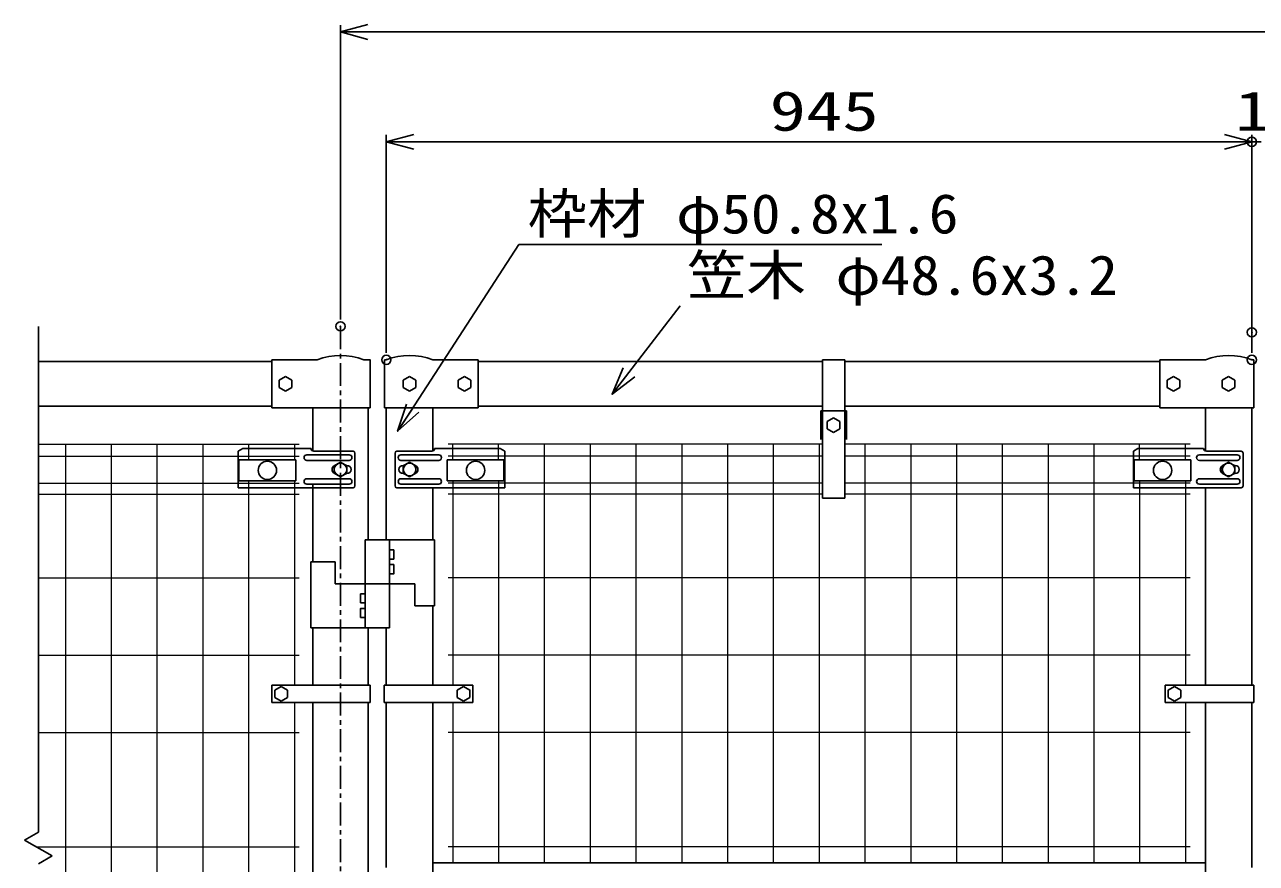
# Model space of a CAD drawing. Units: millimetres, scale not verified. Extents: x -4455 to 4455, y -3150 to 3150.
# Drawn here: x 46 to 1391, y 201 to 1117 of the extents above; entities that cross this region are included whole.
import ezdxf
from ezdxf.enums import TextEntityAlignment as Align

# ---------------------------------------------------------------- set-up
doc = ezdxf.new("R2010")
doc.units = ezdxf.units.MM
doc.header["$LTSCALE"] = 20
doc.header["$PDMODE"] = 32
doc.header["$PDSIZE"] = 10
doc.linetypes.add('USER1', pattern=[2, 1.25, -0.25, 0.25, -0.25])
for name, color, linetype, lineweight in [('0-0_1', 7, 'Continuous', 25), ('0-1_0', 7, 'Continuous', 25), ('0-4_EXTCNT-LMEC0', 1, 'Continuous', 25), ('0-9_2', 7, 'Continuous', 25), ('0-A_D-STR2', 7, 'Continuous', 13)]:
    doc.layers.add(name, color=color, linetype=linetype, lineweight=lineweight)
doc.layers.add('0-2_DEFPOINTS', color=7, linetype='Continuous')
doc.styles.add('ＭＳ ゴシック', font='')
doc.styles.get('ＭＳ ゴシック').set_extended_font_data('MS Gothic')

# ---------------------------------------------------------------- blocks, each defined once
blk = doc.blocks.new('_Open30')
at = {"layer": '0-1_0', "color": 1}
blk.add_line((0, 0), (-20, 0), dxfattribs=at)
blk.add_lwpolyline([(-20, 5.36), (0, 0), (-20, -5.36)], dxfattribs=at)

msp = doc.modelspace()

# ---------------------------------------------------------------- linework, layer by layer
at = {"layer": '0-0_1', "color": 3, "linetype": 'USER1'}
msp.add_line((391.15, 787.32), (391.15, -548.8), dxfattribs=at)
at = {"layer": '0-0_1'}
for p, q in [((316.15, 748.85), (61.3, 748.85)), ((365.75, 750.85), (316.15, 750.85)), ((316.15, 750.85), (316.15, 698.25)), ((439.15, 698.25), (439.15, 750.85)), ((441.15, 750.85), (439.15, 750.85)), ((491.95, 750.85), (541.55, 750.85)), ((541.55, 750.85), (541.55, 698.25)), ((917.43, 748.85), (541.55, 748.85)), ((917.43, 695.25), (917.43, 750.85)), ((941.68, 750.85), (917.43, 750.85)), ((941.68, 695.25), (941.68, 750.85)), ((1285.75, 748.85), (941.68, 748.85)), ((1335.35, 750.85), (1285.75, 750.85)), ((1285.75, 750.85), (1285.75, 698.25)), ((1386.15, 750.85), (1388.15, 750.85)), ((1388.15, 698.25), (1388.15, 750.85)), ((331.15, 732.55), (324.23, 728.55)), ((324.23, 728.55), (324.23, 720.55)), ((331.15, 732.55), (338.08, 728.55)), ((338.08, 728.55), (338.08, 720.55)), ((466.55, 732.55), (459.63, 728.55)), ((459.63, 728.55), (459.63, 720.55)), ((466.55, 732.55), (473.48, 728.55)), ((473.48, 728.55), (473.48, 720.55)), ((526.55, 732.55), (519.63, 728.55)), ((519.63, 728.55), (519.63, 720.55)), ((526.55, 732.55), (533.48, 728.55)), ((533.48, 728.55), (533.48, 720.55)), ((1300.75, 732.55), (1293.83, 728.55)), ((1300.75, 732.55), (1307.68, 728.55)), ((1307.68, 728.55), (1307.68, 720.55)), ((1360.75, 732.55), (1353.83, 728.55)), ((1353.83, 728.55), (1353.83, 720.55)), ((1360.75, 732.55), (1367.68, 728.55)), ((1367.68, 728.55), (1367.68, 720.55)), ((324.23, 720.55), (331.15, 716.55)), ((338.08, 720.55), (331.15, 716.55)), ((459.63, 720.55), (466.55, 716.55)), ((473.48, 720.55), (466.55, 716.55)), ((519.63, 720.55), (526.55, 716.55)), ((533.48, 720.55), (526.55, 716.55)), ((1307.68, 720.55), (1300.75, 716.55)), ((1353.83, 720.55), (1360.75, 716.55)), ((1367.68, 720.55), (1360.75, 716.55)), ((316.15, 700.25), (61.3, 700.25)), ((917.43, 700.25), (541.55, 700.25)), ((1285.75, 700.25), (941.68, 700.25)), ((316.15, 698.25), (423.4, 698.25)), ((360.9, 698.25), (360.9, 652.1)), ((421.4, 698.25), (421.4, 554.25)), ((541.55, 698.25), (439.15, 698.25)), ((441.15, 698.25), (441.15, 554.25)), ((491.95, 651.22), (491.95, 698.25)), ((915.43, 663.85), (915.43, 695.25)), ((943.68, 695.25), (915.43, 695.25)), ((917.43, 599.64), (917.43, 695.25)), ((929.55, 687.55), (922.63, 683.55)), ((929.55, 687.55), (936.48, 683.55)), ((941.68, 599.64), (941.68, 695.25)), ((943.68, 663.85), (943.68, 695.25)), ((1285.75, 698.25), (1388.15, 698.25)), ((1335.35, 651.22), (1335.35, 698.25)), ((1386.15, 698.25), (1386.15, 395.59)), ((922.63, 683.55), (922.63, 675.55)), ((922.63, 675.55), (929.55, 671.55)), ((936.48, 675.55), (929.55, 671.55)), ((936.48, 683.55), (936.48, 675.55)), ((284.41, 654.02), (279.41, 651.02)), ((279.41, 651.02), (279.41, 644.27)), ((358.99, 654.02), (284.41, 654.02)), ((400.59, 647.02), (354.41, 647.02)), ((404.95, 651.02), (361.99, 651.02)), ((406.95, 649.02), (406.95, 613.02)), ((450.76, 649.02), (450.76, 613.02)), ((452.76, 651.02), (490.87, 651.02)), ((457.12, 647.02), (498.45, 647.02)), ((493.87, 654.02), (565.55, 654.02)), ((565.55, 654.02), (570.55, 651.02)), ((570.55, 651.02), (570.55, 644.27)), ((1261.76, 654.02), (1256.76, 651.02)), ((1256.76, 651.02), (1256.76, 644.27)), ((1333.44, 654.02), (1261.76, 654.02)), ((1370.19, 647.02), (1328.86, 647.02)), ((1374.55, 651.02), (1336.44, 651.02)), ((1376.55, 649.02), (1376.55, 613.02)), ((279.41, 644.27), (279.41, 611.02)), ((400.59, 641.02), (354.41, 641.02)), ((398.24, 635.52), (397.22, 635.52)), ((457.12, 641.02), (498.45, 641.02)), ((459.46, 635.52), (460.49, 635.52)), ((570.55, 644.27), (570.55, 611.02)), ((1256.76, 644.27), (1256.76, 611.02)), ((1370.19, 641.02), (1328.86, 641.02)), ((1367.84, 635.52), (1366.82, 635.52)), ((400.59, 621.02), (354.41, 621.02)), ((398.24, 626.52), (397.22, 626.52)), ((457.12, 621.02), (498.45, 621.02)), ((459.46, 626.52), (460.49, 626.52)), ((1370.19, 621.02), (1328.86, 621.02)), ((1367.84, 626.52), (1366.82, 626.52)), ((404.95, 611.02), (279.41, 611.02)), ((400.59, 615.02), (354.41, 615.02)), ((360.9, 615.8), (360.9, 530.25)), ((452.76, 611.02), (570.55, 611.02)), ((457.12, 615.02), (498.45, 615.02)), ((491.95, 611.02), (491.95, 554.25)), ((1374.55, 611.02), (1256.76, 611.02)), ((1370.19, 615.02), (1328.86, 615.02)), ((1335.35, 611.02), (1335.35, 395.59)), ((917.43, 599.64), (941.68, 599.64)), ((418.05, 458.25), (418.05, 554.25)), ((418.05, 554.25), (493.95, 554.25)), ((444.5, 506.25), (444.5, 554.25)), ((493.95, 554.25), (493.95, 482.25)), ((444.5, 543.25), (449.5, 543.25)), ((449.5, 533.25), (449.5, 543.25)), ((385.4, 530.25), (358.9, 530.25)), ((358.9, 530.25), (358.9, 458.25)), ((385.4, 530.25), (385.4, 506.25)), ((444.5, 533.25), (449.5, 533.25)), ((444.5, 527.25), (449.5, 527.25)), ((444.5, 506.25), (385.4, 506.25)), ((413.2, 506.25), (472.3, 506.25)), ((444.5, 506.25), (444.5, 458.25)), ((472.3, 482.25), (472.3, 506.25)), ((413.05, 495.25), (413.05, 485.25)), ((418.05, 495.25), (413.05, 495.25)), ((418.05, 485.25), (413.05, 485.25)), ((472.3, 482.25), (493.95, 482.25)), ((491.95, 482.25), (491.95, 395.59)), ((444.5, 458.25), (358.9, 458.25)), ((360.9, 458.25), (360.9, 395.6)), ((418.05, 469.25), (413.05, 469.25)), ((421.4, 458.25), (421.4, 395.6)), ((441.15, 458.25), (441.15, 395.59)), ((316.15, 376.6), (316.15, 395.6)), ((316.15, 395.6), (423.4, 395.6)), ((326.3, 394.1), (319.38, 390.1)), ((319.38, 390.1), (319.38, 382.1)), ((326.3, 394.1), (333.23, 390.1)), ((333.23, 390.1), (333.23, 382.1)), ((423.4, 395.6), (423.4, 376.6)), ((535.65, 395.59), (438.97, 395.59)), ((438.97, 395.59), (438.97, 376.61)), ((525.5, 394.1), (518.58, 390.1)), ((518.58, 390.1), (518.58, 382.1)), ((535.65, 376.6), (535.65, 395.6)), ((1291.65, 376.6), (1291.65, 395.6)), ((1291.65, 395.59), (1388.34, 395.59)), ((1301.8, 394.1), (1308.73, 390.1)), ((1308.73, 390.1), (1308.73, 382.1)), ((1388.34, 395.59), (1388.34, 376.61)), ((316.15, 376.6), (423.4, 376.6)), ((319.38, 382.1), (326.3, 378.1)), ((333.23, 382.1), (326.3, 378.1)), ((360.9, 376.6), (360.9, -28.9)), ((421.4, 376.6), (421.4, -28.9)), ((535.65, 376.61), (438.97, 376.61)), ((441.15, 376.61), (441.15, 196.35)), ((491.95, 376.61), (491.95, -28.91)), ((518.58, 382.1), (525.5, 378.1)), ((532.43, 382.1), (525.5, 378.1)), ((1291.65, 376.61), (1388.34, 376.61)), ((1294.88, 382.1), (1301.8, 378.1)), ((1308.73, 382.1), (1301.8, 378.1)), ((1335.35, 376.61), (1335.35, 180.35)), ((1386.15, 376.61), (1386.15, 196.35)), ((1335.35, 201.35), (491.95, 201.35))]:
    msp.add_line(p, q, dxfattribs=at)
for points in [[(416.55, 750.85), (423.4, 750.85), (423.4, 698.25)], [(1293.83, 728.55), (1293.83, 720.55), (1300.75, 716.55)], [(444.5, 517.25), (449.5, 517.25), (449.5, 527.25)], [(418.05, 479.25), (413.05, 479.25), (413.05, 469.25)], [(525.5, 394.1), (532.43, 390.1), (532.43, 382.1)], [(1301.8, 394.1), (1294.88, 390.1), (1294.88, 382.1)]]:
    msp.add_lwpolyline(points, dxfattribs=at)
for centre, radius, start, end in [((391.15, 684.57), 70.98, 69.03345, 110.9667), ((466.55, 684.57), 70.98, 69.03345, 110.96669), ((1360.75, 684.57), 70.98, 69.03345, 110.9667), ((354.41, 644.02), 3, 90, 270), ((361.99, 654.02), 3, 180, 270), ((400.59, 644.02), 3, 270, 90), ((404.95, 649.02), 2, 0, 90), ((452.76, 649.02), 2, 90, 180), ((457.12, 644.02), 3, 90, 270), ((490.87, 654.02), 3, 270, 0), ((498.45, 644.02), 3, 270, 90), ((1328.86, 644.02), 3, 90, 270), ((1336.44, 654.02), 3, 180, 270), ((1370.19, 644.02), 3, 270, 90), ((1374.55, 649.02), 2, 0, 90), ((386.48, 631.02), 4.5, 119.9985, 240.00009), ((398.24, 631.02), 4.5, 270, 90), ((459.46, 631.02), 4.5, 90, 270), ((471.23, 631.02), 4.5, 299.99991, 60.0015), ((1356.08, 631.02), 4.5, 119.9985, 240.00009), ((1367.84, 631.02), 4.5, 270, 90), ((354.41, 618.02), 3, 90, 270), ((400.59, 618.02), 3, 270, 90), ((457.12, 618.02), 3, 90, 270), ((498.45, 618.02), 3, 270, 90), ((1328.86, 618.02), 3, 90, 270), ((1370.19, 618.02), 3, 270, 90), ((404.95, 613.02), 2, 270, 0), ((452.76, 613.02), 2, 180, 270), ((1374.55, 613.02), 2, 270, 0)]:
    msp.add_arc(centre, radius, start, end, dxfattribs=at)
at = {"layer": '0-1_0'}
for p, q in [((761.98, 809.6), (688.84, 714.82)), ((280.3, 641.6), (342.3, 641.6)), ((280.3, 641.6), (280.3, 618.6)), ((342.3, 641.6), (342.3, 618.6)), ((507.65, 641.6), (507.65, 618.6)), ((569.65, 641.6), (507.65, 641.6)), ((569.65, 641.6), (569.65, 618.6)), ((1257.65, 641.6), (1319.65, 641.6)), ((1257.65, 641.6), (1257.65, 618.6)), ((1319.65, 641.6), (1319.65, 618.6)), ((342.3, 618.6), (280.3, 618.6)), ((507.65, 618.6), (569.65, 618.6)), ((1319.65, 618.6), (1257.65, 618.6))]:
    msp.add_line(p, q, dxfattribs=at)
msp.add_lwpolyline([(982.25, 876.67), (585.91, 876.67), (454.66, 674.55)], dxfattribs=at)
for centre in [(311.3, 630.1), (538.65, 630.1), (1288.65, 630.1)]:
    msp.add_circle(centre, 10.01, dxfattribs=at)
at = {"layer": '0-2_DEFPOINTS'}
for p in [(1386.15, 988.85), (391.15, 787.32), (1386.15, 780.85), (441.15, 750.85), (1386.15, 750.85)]:
    msp.add_point(p, dxfattribs=at)
at = {"layer": '0-4_EXTCNT-LMEC0'}
for p, q in [((391.15, 794.82), (391.15, 1116.35)), ((421.15, 1108.85), (2361.15, 1108.85)), ((441.15, 758.35), (441.15, 996.35)), ((1386.15, 758.35), (1386.15, 996.35)), ((1386.15, 788.35), (1386.15, 996.35)), ((471.15, 988.85), (1356.15, 988.85)), ((1356.15, 988.85), (1326.15, 988.85)), ((1386.15, 988.85), (1396.15, 988.85))]:
    msp.add_line(p, q, dxfattribs=at)
at = {"layer": '0-4_EXTCNT-LMEC0', "color": 4}
for p, q in [((61.3, 787.03), (61.3, 235.05)), ((61.3, 235.05), (46.3, 226.39)), ((46.3, 226.39), (76.3, 209.07)), ((46.3, 226.39), (76.3, 209.07)), ((61.3, 200.4), (76.3, 209.07)), ((61.3, 200.4), (76.3, 209.07))]:
    msp.add_line(p, q, dxfattribs=at)
msp.add_lwpolyline([(61.3, 787.03), (61.3, 235.05), (46.3, 226.39)], dxfattribs=at)
at = {"layer": '0-9_2'}
for p, q in [((384.23, 627.02), (384.23, 635.02)), ((398.08, 635.02), (398.08, 627.02)), ((466.55, 639.02), (459.63, 635.02)), ((473.48, 635.02), (466.55, 639.02)), ((1353.83, 627.02), (1353.83, 635.02)), ((1367.68, 635.02), (1367.68, 627.02)), ((391.15, 623.02), (384.23, 627.02)), ((398.08, 627.02), (391.15, 623.02)), ((1360.75, 623.02), (1353.83, 627.02)), ((1367.68, 627.02), (1360.75, 623.02))]:
    msp.add_line(p, q, dxfattribs=at)
for points in [[(384.23, 635.02), (391.15, 639.02), (398.08, 635.02)], [(459.63, 635.02), (459.63, 627.02), (466.55, 623.02)], [(466.55, 623.02), (473.48, 627.02), (473.48, 635.02)], [(1353.83, 635.02), (1360.75, 639.02), (1367.68, 635.02)]]:
    msp.add_lwpolyline(points, dxfattribs=at)
for centre in [(391.15, 631.02), (466.55, 631.02), (1360.75, 631.02)]:
    msp.add_circle(centre, 6.93, dxfattribs=at)
at = {"layer": '0-A_D-STR2'}
for p, q in [((61.3, 658.85), (346.15, 658.85)), ((61.3, 645.75), (346.15, 645.75)), ((91.15, -311.15), (91.15, 658.85)), ((141.15, -311.15), (141.15, 658.85)), ((191.15, -311.15), (191.15, 658.85)), ((241.15, -311.15), (241.15, 658.85)), ((291.15, 641.6), (291.15, 658.85)), ((341.15, 641.6), (341.15, 658.85)), ((917.43, 658.85), (508.65, 658.85)), ((917.43, 645.75), (508.65, 645.75)), ((513.65, 641.6), (513.65, 658.85)), ((563.65, 641.6), (563.65, 658.85)), ((613.65, 658.85), (613.65, 201.35)), ((663.65, 658.85), (663.65, 201.35)), ((713.65, 658.85), (713.65, 201.35)), ((763.65, 658.85), (763.65, 201.35)), ((813.65, 658.85), (813.65, 201.35)), ((863.65, 658.85), (863.65, 201.35)), ((913.65, 658.85), (913.65, 201.35)), ((1318.65, 658.85), (941.68, 658.85)), ((1318.65, 645.75), (941.68, 645.75)), ((963.65, 658.85), (963.65, 201.35)), ((1013.65, 658.85), (1013.65, 201.35)), ((1063.65, 658.85), (1063.65, 201.35)), ((1113.65, 658.85), (1113.65, 201.35)), ((1163.65, 658.85), (1163.65, 201.35)), ((1213.65, 658.85), (1213.65, 201.35)), ((1263.65, 641.6), (1263.65, 658.85)), ((1313.65, 641.6), (1313.65, 658.85)), ((291.15, -271.81), (291.15, 618.6)), ((341.15, 395.6), (341.15, 618.6)), ((513.65, 618.6), (513.65, 395.59)), ((563.65, 618.6), (563.65, 201.35)), ((1263.65, 618.6), (1263.65, 201.35)), ((1313.65, 618.6), (1313.65, 395.59)), ((61.3, 615.95), (346.15, 615.95)), ((917.43, 615.95), (508.65, 615.95)), ((1318.65, 615.95), (941.68, 615.95)), ((61.3, 604.09), (346.15, 604.09)), ((917.43, 604.09), (508.65, 604.09)), ((1318.65, 604.09), (941.68, 604.09)), ((61.3, 512.85), (346.15, 512.85)), ((1318.65, 512.85), (508.65, 512.85)), ((61.3, 428.35), (346.15, 428.35)), ((1318.65, 428.35), (508.65, 428.35)), ((341.15, -28.9), (341.15, 376.6)), ((513.65, 376.61), (513.65, 201.35)), ((1313.65, 376.61), (1313.65, 201.35)), ((61.3, 343.85), (346.15, 343.85)), ((1318.65, 343.85), (508.65, 343.85)), ((59.36, 218.85), (346.15, 218.85)), ((1318.65, 218.85), (508.65, 218.85))]:
    msp.add_line(p, q, dxfattribs=at)

# ---------------------------------------------------------------- block references
at = {"layer": '0-1_0', "xscale": 1.5, "yscale": 1.5}
for p, rotation in [((687.62, 713.24), 232.3421), ((453.56, 672.88), 236.60623)]:
    msp.add_blockref('_Open30', p, dxfattribs=dict(at, rotation=rotation))
at = {"layer": '0-4_EXTCNT-LMEC0', "xscale": 1.5, "yscale": 1.5, "rotation": 180}
for p in [(391.15, 1108.85), (441.15, 988.85)]:
    msp.add_blockref('_Open30', p, dxfattribs=at)
at = {"layer": '0-4_EXTCNT-LMEC0', "xscale": 1.5, "yscale": 1.5}
msp.add_blockref('_Open30', (1386.15, 988.85), dxfattribs=at)
msp.add_blockref('_Open30', (1386.15, 988.85), dxfattribs=at)

# ---------------------------------------------------------------- texts
at = {"layer": '0-1_0', "color": 3, "style": 'ＭＳ ゴシック', "width": 1.1}
for s, p in [('枠材 φ50.8x1.6', (595.41, 875.84)), ('笠木 φ48.6x3.2', (769.48, 808.77))]:
    msp.add_text(s, height=43.26, dxfattribs=at).set_placement(p, align=Align.BOTTOM_LEFT)
at = {"layer": '0-4_EXTCNT-LMEC0', "color": 3, "style": 'ＭＳ ゴシック', "width": 1.35}
for s, p in [('945', (859.65, 988.02)), ('10', (1367.53, 988.02))]:
    msp.add_text(s, height=43.26, dxfattribs=at).set_placement(p, align=Align.BOTTOM_LEFT)

doc.saveas('drawing.dxf')
